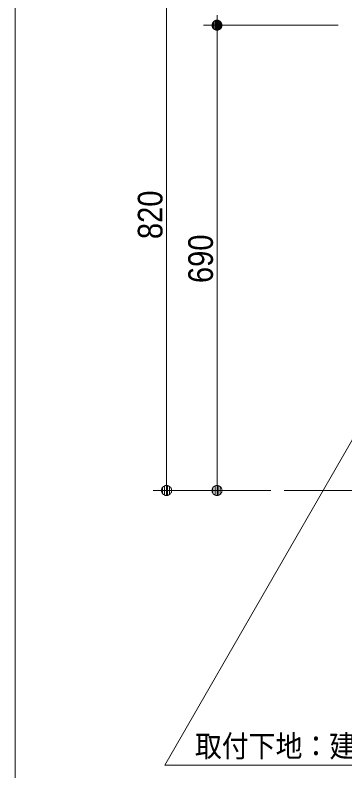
# Model space of a CAD drawing. Units: millimetres, scale not verified. Extents: x -3962 to 3962, y -3045 to 3045.
# Drawn here: x -3688 to -3198, y -416 to 705 of the extents above; entities that cross this region are included whole.
import ezdxf
from ezdxf.enums import TextEntityAlignment as Align

# ---------------------------------------------------------------- set-up
doc = ezdxf.new("R2010")
doc.units = ezdxf.units.MM
doc.header["$LTSCALE"] = 20
for name, color, linetype, lineweight in [('0-0_1図面枠', 7, 'Continuous', 9), ('0-3_2寸法-1', 7, 'Continuous', 9), ('0-4_0', 7, 'Continuous', 9), ('0-5_2寸法-3', 7, 'Continuous', 9), ('0-7_5ボウル・キャビネット', 7, 'Continuous', 9)]:
    doc.layers.add(name, color=color, linetype=linetype, lineweight=lineweight)
doc.styles.add('ＭＳ ゴシック', font='')
doc.styles.add('ＭＳ Ｐゴシック', font='')
doc.styles.get('ＭＳ ゴシック').set_extended_font_data('MS Gothic')
doc.styles.get('ＭＳ Ｐゴシック').set_extended_font_data('MS PGothic')

# ---------------------------------------------------------------- blocks, each defined once
blk = doc.blocks.new('グループ-4')
at = {"layer": '0-0_1図面枠'}
blk.add_lwpolyline([(-38000, 55400), (38000, 55400), (38000, -55400), (-38000, -55400)], close=True, dxfattribs=at)
blk = doc.blocks.new('図面枠')
at = {"layer": '0-0_1図面枠'}
blk.add_blockref('グループ-4', (0, 0), dxfattribs=at)
blk = doc.blocks.new('_Dot')
at = {"layer": '0-4_0'}
for p, q in [((-10, 0), (-20, 0)), ((9.78, 2), (-9.78, 2)), ((7.99, 6), (-7.99, 6)), ((9.16, -3.98), (-9.16, -3.98)), ((6, -7.98), (-6, -7.98))]:
    blk.add_line(p, q, dxfattribs=at)
for points in [[(10, 0), (9.92, 1.25), (9.69, 2.49), (9.3, 3.68), (8.76, 4.82), (8.09, 5.88), (7.29, 6.85), (6.37, 7.71), (5.36, 8.44), (4.26, 9.05), (3.09, 9.51), (1.87, 9.82), (0.63, 9.98), (-0.63, 9.98), (-1.87, 9.82), (-3.09, 9.51), (-4.26, 9.05), (-5.36, 8.44), (-6.37, 7.71), (-7.29, 6.85), (-8.09, 5.88), (-8.76, 4.82), (-9.3, 3.68), (-9.69, 2.49), (-9.92, 1.25), (-10, 0), (0, 0)], [(-10, 0), (-9.92, -1.25), (-9.69, -2.49), (-9.3, -3.68), (-8.76, -4.82), (-8.09, -5.88), (-7.29, -6.85), (-6.37, -7.71), (-5.36, -8.44), (-4.26, -9.05), (-3.09, -9.51), (-1.87, -9.82), (-0.63, -9.98), (0.63, -9.98), (1.87, -9.82), (3.09, -9.51), (4.26, -9.05), (5.36, -8.44), (6.37, -7.71), (7.29, -6.85), (8.09, -5.88), (8.76, -4.82), (9.3, -3.68), (9.69, -2.49), (9.92, -1.25), (10, 0), (0, 0)]]:
    blk.add_lwpolyline(points, close=True, dxfattribs=at)

msp = doc.modelspace()

# ---------------------------------------------------------------- linework, layer by layer
at = {"layer": '0-3_2寸法-1'}
for p, q in [((-3462.5, 804.99), (-3462.5, 15.01)), ((-3207.5, 690), (-3407.5, 690)), ((-3207.5, 690), (-3407.5, 690)), ((-3387.5, 674.99), (-3387.5, 15.01)), ((-3407.5, 0), (-3482.5, 0)), ((-3307.5, 0), (-3407.5, 0))]:
    msp.add_line(p, q, dxfattribs=at)
at = {"layer": '0-5_2寸法-3'}
msp.add_lwpolyline([(-3143.14, 150), (-3464.83, -407.18), (-2993.91, -407.18)], dxfattribs=at)
at = {"layer": '0-7_5ボウル・キャビネット'}
msp.add_line((-3287.5, 0), (-2587.5, 0), dxfattribs=at)

# ---------------------------------------------------------------- block references
at = {"layer": '0-0_1図面枠', "xscale": 0.05, "yscale": 0.05}
msp.add_blockref('図面枠', (-1787.5, 0), dxfattribs=at)
at = {"layer": '0-3_2寸法-1', "xscale": 0.7503418, "yscale": 0.7503418}
for p, rotation in [((-3387.5, 690), 270), ((-3387.5, 690), 90), ((-3462.5, 0), 270), ((-3387.5, 0), 270)]:
    msp.add_blockref('_Dot', p, dxfattribs=dict(at, rotation=rotation))

# ---------------------------------------------------------------- texts
at = {"layer": '0-3_2寸法-1', "style": 'ＭＳ Ｐゴシック', "width": 0.9}
for s, p in [('820', (-3457.54, 372.82)), ('690', (-3382.54, 307.62))]:
    msp.add_text(s, height=36.66, rotation=90, dxfattribs=at).set_placement(p, align=Align.BOTTOM_LEFT)
at = {"layer": '0-5_2寸法-3', "style": 'ＭＳ ゴシック', "width": 0.9}
msp.add_text('取付下地：建築工事', height=32.55, dxfattribs=at).set_placement((-3420.38, -405.16), align=Align.BOTTOM_LEFT)

doc.saveas('drawing.dxf')
